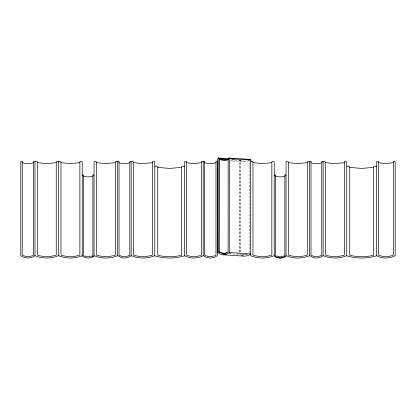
<?xml version="1.0" encoding="UTF-8"?>
<svg xmlns="http://www.w3.org/2000/svg" width="416" height="416" viewBox="0 0 416 416"><rect width="100%" height="100%" fill="white"/><g stroke="black" fill="none" stroke-linecap="round" stroke-linejoin="round"><path stroke-width="0.31" stroke-dasharray="2.08 1.56" d="M239.195 251.945L239.278 160.082M239.928 252.018L240.011 160.8L230.303 160.186M240.36 252.044L240.443 160.082M249.241 252.652L249.324 160.789L247.385 160.664M249.324 160.789L244.67 161.866L230.422 160.971M247.645 254.145L245.617 254.67M247.073 254.498L244.582 254.738M233.464 159.64L234.733 159.723M232.3 159.64L234.837 159.801M231.197 159.65L235.082 159.895M239.616 160.181L243.5 160.425M221.151 252.132L224.39 252.335M229.039 253.25L232.211 253.448M237.292 253.765L239.195 253.885L241.956 255.596M229.044 253.76L245.014 254.764M244.67 161.866L240.011 160.8M242.954 254.504L243.979 254.701M242.523 254.478L243.547 254.67"/><path stroke-width="0.62" d="M226.928 252.845C224.281 253.859 221.14 253.552 218.78 251.982L218.863 158.725L218.28 158.018L217.698 158.725L217.615 252.528L220.371 254.238L222.399 254.764L245.014 256.183L248.076 255.59L250.838 253.874L229.258 252.517L226.491 254.233L223.434 254.826M222.83 253.37L219.211 252.008L219.294 159.494L227.713 160.025M229.258 252.517L229.341 158.714L228.758 158.007L228.176 158.714L228.093 251.971L225.493 253.141L223.434 253.406M250.921 162.011L250.921 160.072L250.344 159.359L228.758 158.007M117.681 255.694L117.681 161.881L118.357 161.174L119.028 161.881L119.028 255.143L120.879 255.986A10.93 10.93 0 0 0 127.956 255.986L129.802 255.143L129.802 161.881L130.478 161.174L131.154 161.881L131.154 255.694L127.956 257.405A10.93 10.93 0 0 1 120.879 257.405L117.681 255.694C110.224 258.768 101.514 258.768 94.052 255.694M309.66 255.694L309.66 161.881L310.331 161.174L311.007 161.881L311.007 255.143L312.853 255.986A10.93 10.93 0 0 0 319.935 255.986L321.781 255.143L321.781 161.881L322.457 161.174L323.128 161.881L323.128 255.694L319.935 257.405A10.93 10.93 0 0 1 312.853 257.405L309.66 255.694C302.198 258.768 293.488 258.768 286.031 255.694M82.238 175.339L82.831 174.73L83.418 175.339L83.418 255.544L84.058 255.882A9.786 9.786 0 0 0 92.232 255.882L92.872 255.544L92.872 175.339L93.46 174.73L94.052 175.339M274.217 175.339L274.804 174.73L275.397 175.339L275.397 255.544L276.037 255.882A9.786 9.786 0 0 0 284.211 255.882L284.846 255.544L284.846 175.339L285.438 174.73L286.031 175.339M34.98 161.881L36.161 161.174L37.341 161.881L37.341 255.143C43.441 257.052 50.144 257.052 56.243 255.143L56.243 161.881L57.429 161.174L58.609 161.881L58.609 255.694C51.147 258.768 42.437 258.768 34.98 255.694A12.069 12.069 0 0 1 20.8 255.694L20.8 161.881A0.707 0.707 0 0 1 21.507 161.174A0.707 0.707 0 0 1 22.22 161.881L22.22 255.143L22.984 255.533A12.069 12.069 0 0 0 32.796 255.533L33.561 255.143L33.561 161.881A0.707 0.707 0 0 1 34.268 161.174A0.707 0.707 0 0 1 34.98 161.881L34.98 255.694M58.609 161.881L59.79 161.174L60.97 161.881L60.97 255.143C67.07 257.052 73.772 257.052 79.877 255.143L79.877 161.881L81.058 161.174L82.238 161.881L82.238 256.017L83.122 256.604A9.812 9.812 0 0 0 93.174 256.61L94.052 256.017L94.052 161.881L95.233 161.174L96.418 161.881L96.418 255.143C102.518 257.052 109.221 257.052 115.32 255.143L115.32 161.881L116.501 161.174L117.681 161.881M131.154 161.881L132.335 161.174L133.515 161.881L133.515 255.143C139.615 257.052 146.318 257.052 152.417 255.143L152.417 161.881L153.603 161.174L154.783 161.881L154.783 255.809C164.398 258.742 174.938 258.742 184.553 255.809L184.553 161.881L185.489 161.174L186.42 161.881L186.42 255.143C191.152 257.046 196.628 257.046 201.354 255.143L201.354 161.881L202.29 161.174L203.221 161.881L203.221 255.694C197.512 258.757 190.268 258.757 184.553 255.694M323.128 161.881L324.308 161.174L325.494 161.881L325.494 255.143C331.594 257.052 338.296 257.052 344.396 255.143L344.396 161.881L345.576 161.174L346.757 161.881L346.757 255.809C356.377 258.742 366.912 258.742 376.532 255.809L376.532 161.881L377.468 161.174L378.399 161.881L378.399 255.143C383.126 257.046 388.606 257.046 393.333 255.143L393.333 161.881L394.269 161.174L395.2 161.881L395.2 255.694C389.49 258.757 382.242 258.757 376.532 255.694M154.783 166.686L156.27 166.015L157.758 166.686L157.758 255.289C165.552 257.104 173.784 257.104 181.579 255.289L181.579 166.686L183.066 166.015L184.553 166.686M346.757 166.686L348.249 166.015L349.736 166.686L349.736 255.289C357.531 257.104 365.763 257.104 373.552 255.289L373.552 166.686L375.045 166.015L376.532 166.686M274.217 255.694C266.755 258.768 258.045 258.768 250.583 255.694L250.583 161.881L251.768 161.174L252.949 161.881L252.949 255.143C259.048 257.052 265.751 257.052 271.851 255.143L271.851 161.881L273.031 161.174L274.217 161.881L274.217 256.017L275.096 256.604A9.802 9.802 0 0 0 284.211 257.104L286.031 256.017L286.031 161.881L287.212 161.174L288.392 161.881L288.392 255.143C294.492 257.052 301.194 257.052 307.294 255.143L307.294 161.881L308.48 161.174L309.66 161.881M92.232 257.098L93.168 256.604M228.608 159.489L223.948 160.566L219.294 159.494M82.238 255.694C74.776 258.768 66.066 258.768 58.609 255.694M154.783 255.694C147.321 258.768 138.611 258.768 131.154 255.694M346.757 255.694C339.3 258.768 330.59 258.768 323.128 255.694M129.802 162.625L128.055 163.218A14.04 14.04 0 0 1 120.78 163.218L119.028 162.625M321.781 162.625L320.034 163.218A14.04 14.04 0 0 1 312.754 163.218L311.007 162.625M250.052 159.458L250.344 159.359M201.354 162.625L193.887 163.701L186.42 162.625M393.333 162.625L385.866 163.701L378.399 162.625M56.243 162.625L46.795 163.701L37.341 162.625M79.877 162.625L70.424 163.701L60.97 162.625M115.32 162.625L105.867 163.701L96.418 162.625M152.417 162.625L142.969 163.701L133.515 162.625M271.851 162.625L262.397 163.701L252.949 162.625M307.294 162.625L297.846 163.701L288.392 162.625M344.396 162.625L334.942 163.701L325.494 162.625M181.579 167.393L169.671 168.412L157.758 167.393M373.552 167.393L361.644 168.412L349.736 167.393M218.28 158.018L228.436 158.652M229.341 158.714L250.921 160.072M218.863 158.725L228.384 159.323M218.78 251.982L219.211 252.008M241.956 255.596L242.954 255.923M33.561 162.625A15.527 15.527 0 0 1 22.22 162.625M92.872 175.978A12.579 12.579 0 0 1 83.418 175.978M284.851 175.978A12.579 12.579 0 0 1 275.397 175.978M285.152 256.61A9.812 9.812 0 0 1 275.096 256.61M215.982 162.625A15.527 15.527 0 0 1 204.641 162.625M203.221 255.694A12.069 12.069 0 0 0 217.402 255.694L217.402 161.881A0.707 0.707 0 0 0 216.694 161.174A0.707 0.707 0 0 0 215.982 161.881L215.982 255.143L215.218 255.533A12.069 12.069 0 0 1 205.405 255.533L204.641 255.143L204.641 161.881A0.707 0.707 0 0 0 203.934 161.174A0.707 0.707 0 0 0 203.221 161.881"/></g></svg>
